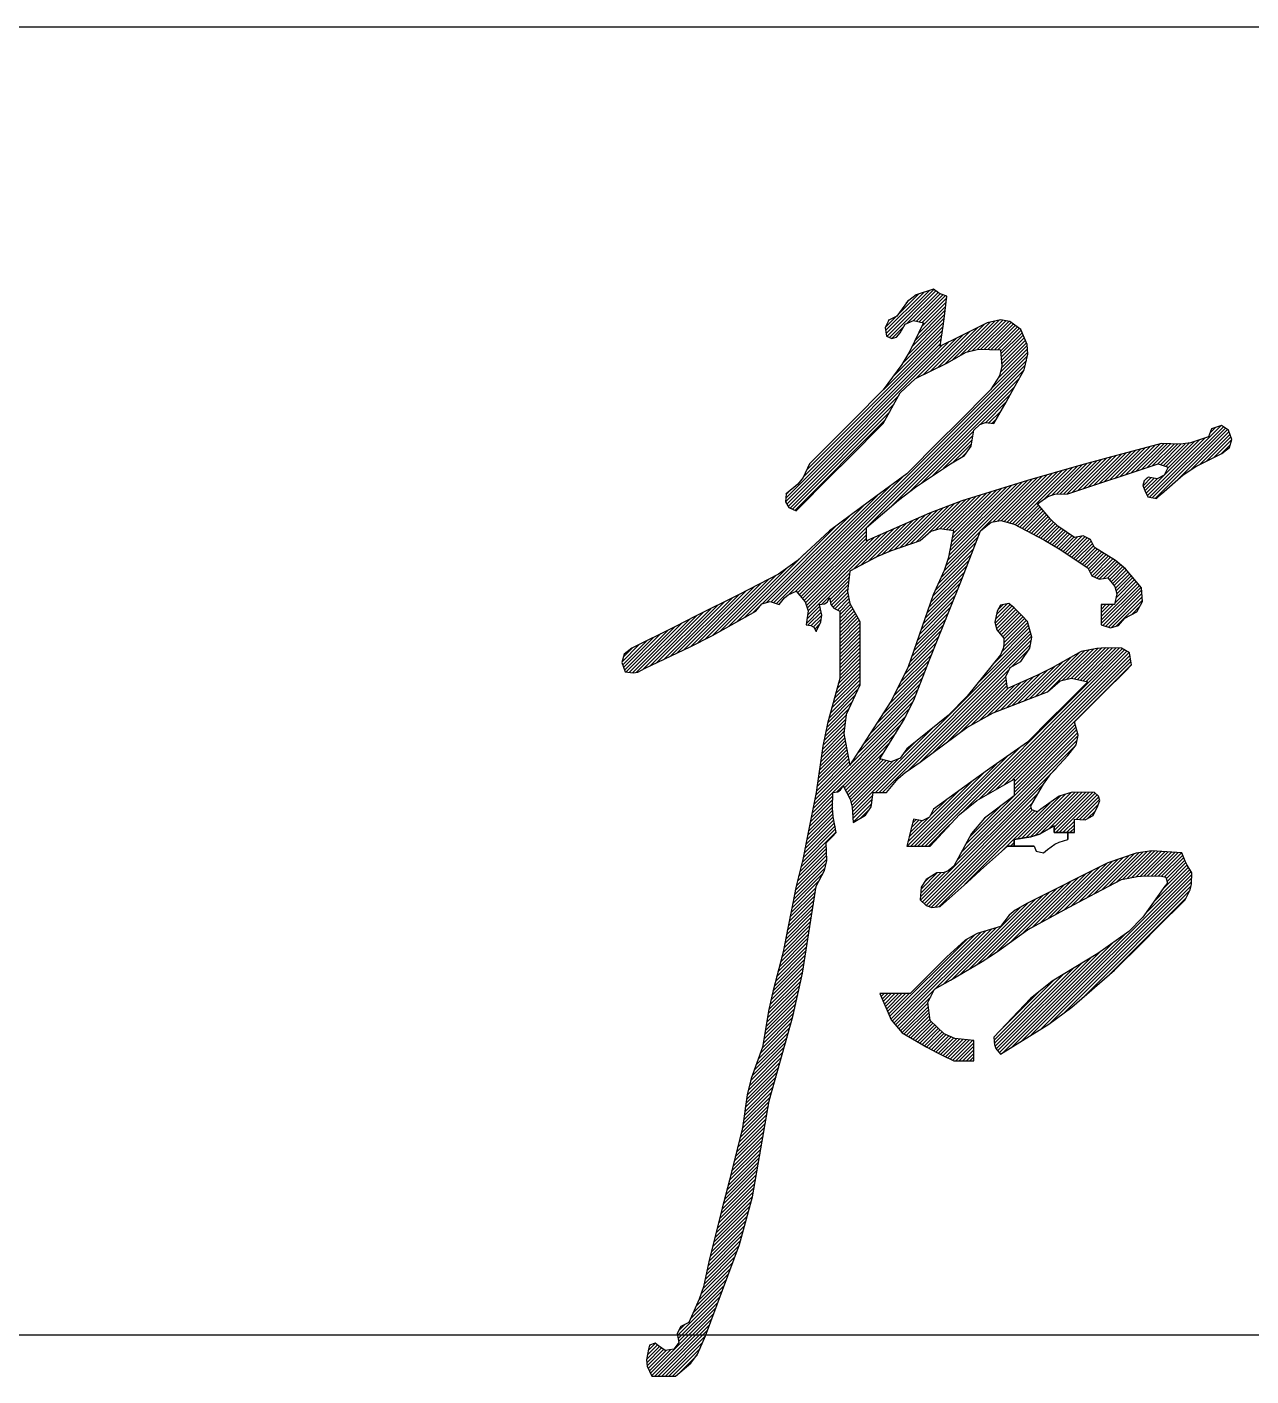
# Model space of a CAD drawing. Extents: x 9732137 to 18866768, y -962146 to 246094.
# Drawn here: x 9819017 to 9819625, y -253427 to -252756 of the extents above; entities that cross this region are included whole.
import ezdxf

# ---------------------------------------------------------------- set-up
doc = ezdxf.new("R2010")
doc.units = 0
doc.header["$LTSCALE"] = 1000
doc.layers.get('0').update_dxf_attribs({"linetype": 'CONTINUOUS'})

# ---------------------------------------------------------------- blocks, each defined once
blk = doc.blocks.new('ZYC')
h = blk.add_hatch()
h.set_pattern_fill('ANSI31', color=256, scale=0.01, style=0)
h.set_pattern_definition([(45, (0, 0), (-0.0008838835, 0.0008838835), [])])
h.paths.add_polyline_path([(0.191716, 0.193383), (0.190548, 0.202253), (0.193921, 0.209), (0.201718, 0.213388), (0.217472, 0.22272), (0.225169, 0.22774), (0.240061, 0.238394), (0.258667, 0.248519), (0.268004, 0.25352), (0.28674, 0.263401), (0.294628, 0.264902), (0.298717, 0.265243), (0.306745, 0.265068), (0.308789, 0.264548), (0.309735, 0.261709), (0.308412, 0.260067), (0.297475, 0.244701), (0.290436, 0.237662), (0.27507, 0.226725), (0.252355, 0.212968), (0.241647, 0.204333), (0.223391, 0.185047), (0.223622, 0.181464), (0.224421, 0.179466), (0.226725, 0.176712), (0.25062, 0.191577), (0.262092, 0.200013), (0.283406, 0.218389), (0.297409, 0.232393), (0.304411, 0.239395), (0.318415, 0.253398), (0.320906, 0.2583), (0.321641, 0.261237), (0.321749, 0.266735), (0.319516, 0.270611), (0.318508, 0.272625), (0.316748, 0.276738), (0.301969, 0.277631), (0.294072, 0.276555), (0.280072, 0.271736), (0.264068, 0.263734), (0.256066, 0.259733), (0.240061, 0.251731), (0.233868, 0.248283), (0.230965, 0.245742), (0.226725, 0.240061), (0.214987, 0.236586), (0.209117, 0.233284), (0.200051, 0.225058), (0.192716, 0.217722), (0.189048, 0.214055), (0.181713, 0.20672), (0.175712, 0.20672), (0.172711, 0.20672), (0.166709, 0.20672), (0.172241, 0.193666), (0.177845, 0.187261), (0.190049, 0.180046), (0.195383, 0.177379), (0.198051, 0.176045), (0.203385, 0.173378), (0.207386, 0.173378), (0.209387, 0.173378), (0.213388, 0.173378), (0.213388, 0.177379), (0.213388, 0.179379), (0.213388, 0.18338), (0.203895, 0.184399), (0.19865, 0.18682)], flags=17)
h.paths.add_polyline_path([(0.260067, 0.325083), (0.264264, 0.330433), (0.265218, 0.335201), (0.263401, 0.341754), (0.273403, 0.351757), (0.278405, 0.356758), (0.288407, 0.366761), (0.291736, 0.3701), (0.290871, 0.376157), (0.28674, 0.37843), (0.278712, 0.378605), (0.274623, 0.378265), (0.266735, 0.376763), (0.252423, 0.368751), (0.245056, 0.365067), (0.230059, 0.358425), (0.229248, 0.364334), (0.231514, 0.368865), (0.236727, 0.371762), (0.24131, 0.378456), (0.242225, 0.383948), (0.240061, 0.391767), (0.237394, 0.394434), (0.23606, 0.395768), (0.233393, 0.398435), (0.230812, 0.400649), (0.226589, 0.399804), (0.225058, 0.396768), (0.223796, 0.391416), (0.22476, 0.38756), (0.228392, 0.383431), (0.228282, 0.380033), (0.227931, 0.378275), (0.226725, 0.375096), (0.210128, 0.354559), (0.200583, 0.345014), (0.180046, 0.328417), (0.176798, 0.323736), (0.172234, 0.322025), (0.166709, 0.323416), (0.178469, 0.342442), (0.183551, 0.352606), (0.191716, 0.373429), (0.201873, 0.398707), (0.206875, 0.411378), (0.216722, 0.436778), (0.22205, 0.441004), (0.226849, 0.441964), (0.233393, 0.440113), (0.248453, 0.432139), (0.25582, 0.427786), (0.270069, 0.41844), (0.272101, 0.414456), (0.275664, 0.412674), (0.280072, 0.413439), (0.283545, 0.409176), (0.284465, 0.405498), (0.283406, 0.400102), (0.280739, 0.400102), (0.279405, 0.400102), (0.276738, 0.400102), (0.276738, 0.396101), (0.276738, 0.394101), (0.276738, 0.3901), (0.28136, 0.388617), (0.285266, 0.389733), (0.288407, 0.393434), (0.294513, 0.396574), (0.297302, 0.401595), (0.296743, 0.408438), (0.288829, 0.417849), (0.283914, 0.422062), (0.273403, 0.428443), (0.271371, 0.432428), (0.267808, 0.434209), (0.263401, 0.433444), (0.255242, 0.439075), (0.251443, 0.442528), (0.245063, 0.450115), (0.250169, 0.45385), (0.253741, 0.455041), (0.260067, 0.455117), (0.278071, 0.461118), (0.287073, 0.464119), (0.305078, 0.47012), (0.307079, 0.469454), (0.308079, 0.46912), (0.310079, 0.468453), (0.308047, 0.464468), (0.304484, 0.462687), (0.300077, 0.463452), (0.298029, 0.461617), (0.297467, 0.459366), (0.29841, 0.456784), (0.29992, 0.453737), (0.30418, 0.452885), (0.306745, 0.455117), (0.317554, 0.46467), (0.323777, 0.468819), (0.336753, 0.475122), (0.340537, 0.478163), (0.341693, 0.48221), (0.340087, 0.486791), (0.336555, 0.489096), (0.331527, 0.48742), (0.330085, 0.483457), (0.321138, 0.480474), (0.316169, 0.479764), (0.306745, 0.480123), (0.280007, 0.473028), (0.266668, 0.46936), (0.240061, 0.461785), (0.207415, 0.451644), (0.191305, 0.445603), (0.160041, 0.431777), (0.160041, 0.434445), (0.160041, 0.435778), (0.160041, 0.438446), (0.175951, 0.452059), (0.184342, 0.458436), (0.201718, 0.47012), (0.208786, 0.474159), (0.212013, 0.478769), (0.213388, 0.486791), (0.216455, 0.489686), (0.2192, 0.490602), (0.223391, 0.490125), (0.229399, 0.500791), (0.2324, 0.506125), (0.238394, 0.516799), (0.240292, 0.524601), (0.23989, 0.529424), (0.236727, 0.536804), (0.23122, 0.540793), (0.226675, 0.541702), (0.220056, 0.540138), (0.210721, 0.53547), (0.206053, 0.533136), (0.196717, 0.528469), (0.198138, 0.538459), (0.198805, 0.543461), (0.200051, 0.553475), (0.196461, 0.554633), (0.193383, 0.556809), (0.184756, 0.554008), (0.180368, 0.550816), (0.175045, 0.543472), (0.17106, 0.54144), (0.169278, 0.537877), (0.170044, 0.53347), (0.172586, 0.532424), (0.174961, 0.533017), (0.176712, 0.535137), (0.179281, 0.539518), (0.183438, 0.541299), (0.188382, 0.540138), (0.181593, 0.526145), (0.177529, 0.519371), (0.168376, 0.506796), (0.153706, 0.492126), (0.146371, 0.484791), (0.1317, 0.47012), (0.128502, 0.463222), (0.125929, 0.459914), (0.120031, 0.455117), (0.119718, 0.451241), (0.121465, 0.448329), (0.125032, 0.446781), (0.14237, 0.464119), (0.151039, 0.472788), (0.168376, 0.490125), (0.176855, 0.50538), (0.184361, 0.512491), (0.200051, 0.520133), (0.209619, 0.525556), (0.215731, 0.527084), (0.226725, 0.526802), (0.227399, 0.518581), (0.226187, 0.513733), (0.221723, 0.506796), (0.205052, 0.490125), (0.196717, 0.48179), (0.180046, 0.465119), (0.164681, 0.45382), (0.157012, 0.448152), (0.141703, 0.436778), (0.125543, 0.421827), (0.116221, 0.415266), (0.096691, 0.405104), (0.075353, 0.394434), (0.064683, 0.3891), (0.043344, 0.37843), (0.039561, 0.375389), (0.038404, 0.371342), (0.04001, 0.366761), (0.044025, 0.366183), (0.046402, 0.366579), (0.050013, 0.368428), (0.072366, 0.379063), (0.083391, 0.384742), (0.105027, 0.396768), (0.108068, 0.400552), (0.112115, 0.401708), (0.116697, 0.400102), (0.119301, 0.403486), (0.121159, 0.404972), (0.125032, 0.406771), (0.129622, 0.401536), (0.130984, 0.396997), (0.130033, 0.3901), (0.132416, 0.389778), (0.133821, 0.388841), (0.135035, 0.386766), (0.137361, 0.391613), (0.137763, 0.394832), (0.136702, 0.400102), (0.139084, 0.400424), (0.14049, 0.401361), (0.141703, 0.403437), (0.142311, 0.400158), (0.143727, 0.39827), (0.146704, 0.396768), (0.146704, 0.383431), (0.146704, 0.376763), (0.146704, 0.363426), (0.140696, 0.341072), (0.138346, 0.329655), (0.135035, 0.306745), (0.132367, 0.293408), (0.131034, 0.28674), (0.128366, 0.273403), (0.127033, 0.268069), (0.126366, 0.265401), (0.125032, 0.260067), (0.122365, 0.24673), (0.121031, 0.240061), (0.118364, 0.226725), (0.11356, 0.208243), (0.111552, 0.198873), (0.108361, 0.180046), (0.102725, 0.164542), (0.100682, 0.156368), (0.098359, 0.140036), (0.09169, 0.113362), (0.088356, 0.100026), (0.081688, 0.073352), (0.078954, 0.060999), (0.07691, 0.054867), (0.071685, 0.043344), (0.0677, 0.041312), (0.065919, 0.037749), (0.066684, 0.033342), (0.064309, 0.030053), (0.059994, 0.029334), (0.056681, 0.031675), (0.055039, 0.032998), (0.0522, 0.032051), (0.05168, 0.030008), (0.050619, 0.024737), (0.051021, 0.021518), (0.053347, 0.016671), (0.058015, 0.016671), (0.060349, 0.016671), (0.065017, 0.016671), (0.072748, 0.023017), (0.076093, 0.027477), (0.08002, 0.036676), (0.096852, 0.082021), (0.10329, 0.105741), (0.111695, 0.153373), (0.123489, 0.195437), (0.128188, 0.21692), (0.135035, 0.260067), (0.139151, 0.267954), (0.14028, 0.272845), (0.140036, 0.281739), (0.142036, 0.283739), (0.143037, 0.28474), (0.145037, 0.28674), (0.143542, 0.294629), (0.143202, 0.298717), (0.14337, 0.306745), (0.145753, 0.307067), (0.147158, 0.308004), (0.148371, 0.310079), (0.151852, 0.30332), (0.152939, 0.299332), (0.153373, 0.291741), (0.1596, 0.295381), (0.16241, 0.299597), (0.163375, 0.306745), (0.166043, 0.306745), (0.167376, 0.306745), (0.170044, 0.306745), (0.175842, 0.313591), (0.179298, 0.316701), (0.186714, 0.321749), (0.209947, 0.339025), (0.223075, 0.346279), (0.250064, 0.356758), (0.256309, 0.362147), (0.262023, 0.363575), (0.270069, 0.361759), (0.258066, 0.349756), (0.252065, 0.343755), (0.240061, 0.331752), (0.221278, 0.318573), (0.211941, 0.311904), (0.193383, 0.29841), (0.19135, 0.294425), (0.187788, 0.292643), (0.18338, 0.293408), (0.182047, 0.288074), (0.18138, 0.285406), (0.180046, 0.280072), (0.184714, 0.280072), (0.187048, 0.280072), (0.191716, 0.280072), (0.206195, 0.295761), (0.214909, 0.302731), (0.233393, 0.313414), (0.233393, 0.310079), (0.233393, 0.308412), (0.233393, 0.305078), (0.218728, 0.293893), (0.212196, 0.286272), (0.203385, 0.270069), (0.200631, 0.267765), (0.198634, 0.266966), (0.19505, 0.266735), (0.189666, 0.263481), (0.18728, 0.259664), (0.186714, 0.253398), (0.189781, 0.250503), (0.192527, 0.249588), (0.196717, 0.250064), (0.210088, 0.262029), (0.216756, 0.268031), (0.230059, 0.280072), (0.233393, 0.280072), (0.233393, 0.283406), (0.241741, 0.284611), (0.245996, 0.286029), (0.253398, 0.290074), (0.253398, 0.288741), (0.253398, 0.28674), (0.260067, 0.28674), (0.263401, 0.28674), (0.263401, 0.289407), (0.263401, 0.290741), (0.263401, 0.293408), (0.268765, 0.293057), (0.27265, 0.295276), (0.27507, 0.300077), (0.276013, 0.302659), (0.275451, 0.30491), (0.273403, 0.306745), (0.262225, 0.306789), (0.255894, 0.30481), (0.24673, 0.29841), (0.245088, 0.297087), (0.242248, 0.298033), (0.241729, 0.300077), (0.247981, 0.31079), (0.251728, 0.3159)])
h.paths.add_polyline_path([(0.172311, 0.351862), (0.151706, 0.320082), (0.148813, 0.335949), (0.149997, 0.345425), (0.156707, 0.360092), (0.156707, 0.372762), (0.156707, 0.379097), (0.156707, 0.391767), (0.151817, 0.400719), (0.150635, 0.406629), (0.151706, 0.416773), (0.165234, 0.42378), (0.172311, 0.426813), (0.186714, 0.431777), (0.191949, 0.436367), (0.196489, 0.437729), (0.203385, 0.436778), (0.200919, 0.423723), (0.198862, 0.417208), (0.193383, 0.405104), (0.180884, 0.369351)], flags=16)
for p, q in [((0.193383, 0.556809), (0.184756, 0.554008)), ((0.195818, 0.555087), (0.193383, 0.556809)), ((0.180368, 0.550816), (0.175045, 0.543472)), ((0.184756, 0.554008), (0.180368, 0.550816)), ((0.197213, 0.55439), (0.195818, 0.555087)), ((0.200051, 0.553475), (0.197213, 0.55439)), ((0.198805, 0.543461), (0.200051, 0.553475)), ((0.175045, 0.543472), (0.17106, 0.54144)), ((0.198138, 0.538459), (0.198805, 0.543461)), ((0.17106, 0.54144), (0.169278, 0.537877)), ((0.169278, 0.537877), (0.170044, 0.53347)), ((0.176712, 0.535137), (0.179281, 0.539518)), ((0.179281, 0.539518), (0.183438, 0.541299)), ((0.188382, 0.540138), (0.181593, 0.526145)), ((0.183438, 0.541299), (0.188382, 0.540138)), ((0.196717, 0.528469), (0.198138, 0.538459)), ((0.220056, 0.540138), (0.210721, 0.53547)), ((0.226675, 0.541702), (0.220056, 0.540138)), ((0.23122, 0.540793), (0.226675, 0.541702)), ((0.236727, 0.536804), (0.23122, 0.540793)), ((0.23989, 0.529424), (0.236727, 0.536804)), ((0.170044, 0.53347), (0.172586, 0.532424)), ((0.172586, 0.532424), (0.174961, 0.533017)), ((0.174961, 0.533017), (0.176712, 0.535137)), ((0.206053, 0.533136), (0.196717, 0.528469)), ((0.210721, 0.53547), (0.206053, 0.533136)), ((0.181593, 0.526145), (0.177529, 0.519371)), ((0.200051, 0.520133), (0.209619, 0.525556)), ((0.209619, 0.525556), (0.215731, 0.527084)), ((0.215731, 0.527084), (0.226725, 0.526802)), ((0.226725, 0.526802), (0.227399, 0.518581)), ((0.238394, 0.516799), (0.240292, 0.524601)), ((0.240292, 0.524601), (0.23989, 0.529424)), ((0.177529, 0.519371), (0.168376, 0.506796)), ((0.184361, 0.512491), (0.200051, 0.520133)), ((0.227399, 0.518581), (0.226187, 0.513733)), ((0.2324, 0.506125), (0.238394, 0.516799)), ((0.176855, 0.50538), (0.184361, 0.512491)), ((0.226187, 0.513733), (0.221723, 0.506796)), ((0.168376, 0.506796), (0.153706, 0.492126)), ((0.168376, 0.490125), (0.176855, 0.50538)), ((0.221723, 0.506796), (0.205052, 0.490125)), ((0.229399, 0.500791), (0.2324, 0.506125)), ((0.223391, 0.490125), (0.229399, 0.500791)), ((0.153706, 0.492126), (0.146371, 0.484791)), ((0.151039, 0.472788), (0.168376, 0.490125)), ((0.205052, 0.490125), (0.196717, 0.48179)), ((0.213388, 0.486791), (0.216455, 0.489686)), ((0.216455, 0.489686), (0.2192, 0.490602)), ((0.2192, 0.490602), (0.223391, 0.490125)), ((0.146371, 0.484791), (0.1317, 0.47012)), ((0.212013, 0.478769), (0.213388, 0.486791)), ((0.330085, 0.483457), (0.321138, 0.480474)), ((0.331527, 0.48742), (0.330085, 0.483457)), ((0.336555, 0.489096), (0.331527, 0.48742)), ((0.340087, 0.486791), (0.336555, 0.489096)), ((0.341693, 0.48221), (0.340087, 0.486791)), ((0.196717, 0.48179), (0.180046, 0.465119)), ((0.208786, 0.474159), (0.212013, 0.478769)), ((0.306745, 0.480123), (0.280007, 0.473028)), ((0.316169, 0.479764), (0.306745, 0.480123)), ((0.321138, 0.480474), (0.316169, 0.479764)), ((0.336753, 0.475122), (0.340537, 0.478163)), ((0.340537, 0.478163), (0.341693, 0.48221)), ((0.1317, 0.47012), (0.128502, 0.463222)), ((0.14237, 0.464119), (0.151039, 0.472788)), ((0.184342, 0.458436), (0.201718, 0.47012)), ((0.201718, 0.47012), (0.208786, 0.474159)), ((0.280007, 0.473028), (0.266668, 0.46936)), ((0.287073, 0.464119), (0.305078, 0.47012)), ((0.305078, 0.47012), (0.307079, 0.469454)), ((0.307079, 0.469454), (0.308079, 0.46912)), ((0.323777, 0.468819), (0.336753, 0.475122)), ((0.125032, 0.446781), (0.14237, 0.464119)), ((0.128502, 0.463222), (0.125929, 0.459914)), ((0.180046, 0.465119), (0.164681, 0.45382)), ((0.266668, 0.46936), (0.240061, 0.461785)), ((0.278071, 0.461118), (0.287073, 0.464119)), ((0.300077, 0.463452), (0.298029, 0.461617)), ((0.304484, 0.462687), (0.300077, 0.463452)), ((0.308047, 0.464468), (0.304484, 0.462687)), ((0.306745, 0.455117), (0.317554, 0.46467)), ((0.310079, 0.468453), (0.308047, 0.464468)), ((0.308079, 0.46912), (0.310079, 0.468453)), ((0.317554, 0.46467), (0.323777, 0.468819)), ((0.125929, 0.459914), (0.120031, 0.455117)), ((0.175951, 0.452059), (0.184342, 0.458436)), ((0.240061, 0.461785), (0.207415, 0.451644)), ((0.260067, 0.455117), (0.278071, 0.461118)), ((0.298029, 0.461617), (0.297467, 0.459366)), ((0.297467, 0.459366), (0.29841, 0.456784)), ((0.29841, 0.456784), (0.29992, 0.453737)), ((0.120031, 0.455117), (0.119718, 0.451241)), ((0.119718, 0.451241), (0.121465, 0.448329)), ((0.164681, 0.45382), (0.157012, 0.448152)), ((0.160041, 0.438446), (0.175951, 0.452059)), ((0.207415, 0.451644), (0.191305, 0.445603)), ((0.245063, 0.450115), (0.250169, 0.45385)), ((0.251443, 0.442528), (0.245063, 0.450115)), ((0.250169, 0.45385), (0.253741, 0.455041)), ((0.253741, 0.455041), (0.260067, 0.455117)), ((0.29992, 0.453737), (0.30418, 0.452885)), ((0.30418, 0.452885), (0.306745, 0.455117)), ((0.121465, 0.448329), (0.125032, 0.446781)), ((0.157012, 0.448152), (0.141703, 0.436778)), ((0.191305, 0.445603), (0.160041, 0.431777)), ((0.141703, 0.436778), (0.125543, 0.421827)), ((0.160041, 0.435778), (0.160041, 0.438446)), ((0.191949, 0.436367), (0.186714, 0.431777)), ((0.196489, 0.437729), (0.191949, 0.436367)), ((0.203385, 0.436778), (0.196489, 0.437729)), ((0.200919, 0.423723), (0.203385, 0.436778)), ((0.206875, 0.411378), (0.216722, 0.436778)), ((0.216722, 0.436778), (0.22205, 0.441004)), ((0.22205, 0.441004), (0.226849, 0.441964)), ((0.226849, 0.441964), (0.233393, 0.440113)), ((0.233393, 0.440113), (0.248453, 0.432139)), ((0.255242, 0.439075), (0.251443, 0.442528)), ((0.263401, 0.433444), (0.255242, 0.439075)), ((0.160041, 0.434445), (0.160041, 0.435778)), ((0.160041, 0.431777), (0.160041, 0.434445)), ((0.186714, 0.431777), (0.172311, 0.426813)), ((0.248453, 0.432139), (0.25582, 0.427786)), ((0.267808, 0.434209), (0.263401, 0.433444)), ((0.271371, 0.432428), (0.267808, 0.434209)), ((0.273403, 0.428443), (0.271371, 0.432428)), ((0.165234, 0.42378), (0.151706, 0.416773)), ((0.172311, 0.426813), (0.165234, 0.42378)), ((0.198862, 0.417208), (0.200919, 0.423723)), ((0.25582, 0.427786), (0.270069, 0.41844)), ((0.283914, 0.422062), (0.273403, 0.428443)), ((0.125543, 0.421827), (0.116221, 0.415266)), ((0.151706, 0.416773), (0.150635, 0.406629)), ((0.193383, 0.405104), (0.198862, 0.417208)), ((0.270069, 0.41844), (0.272101, 0.414456)), ((0.288829, 0.417849), (0.283914, 0.422062)), ((0.296743, 0.408438), (0.288829, 0.417849)), ((0.116221, 0.415266), (0.096691, 0.405104)), ((0.201873, 0.398707), (0.206875, 0.411378)), ((0.272101, 0.414456), (0.275664, 0.412674)), ((0.275664, 0.412674), (0.280072, 0.413439)), ((0.280072, 0.413439), (0.283545, 0.409176)), ((0.283545, 0.409176), (0.284465, 0.405498)), ((0.096691, 0.405104), (0.075353, 0.394434)), ((0.116697, 0.400102), (0.119301, 0.403486)), ((0.119301, 0.403486), (0.121159, 0.404972)), ((0.121159, 0.404972), (0.125032, 0.406771)), ((0.125032, 0.406771), (0.129622, 0.401536)), ((0.14049, 0.401361), (0.141703, 0.403437)), ((0.141703, 0.403437), (0.142311, 0.400158)), ((0.150635, 0.406629), (0.151817, 0.400719)), ((0.180884, 0.369351), (0.193383, 0.405104)), ((0.284465, 0.405498), (0.283406, 0.400102)), ((0.297302, 0.401595), (0.296743, 0.408438)), ((0.083391, 0.384742), (0.105027, 0.396768)), ((0.105027, 0.396768), (0.108068, 0.400552)), ((0.108068, 0.400552), (0.112115, 0.401708)), ((0.112115, 0.401708), (0.116697, 0.400102)), ((0.129622, 0.401536), (0.130984, 0.396997)), ((0.130984, 0.396997), (0.130033, 0.3901)), ((0.136702, 0.400102), (0.139084, 0.400424)), ((0.137763, 0.394832), (0.136702, 0.400102)), ((0.139084, 0.400424), (0.14049, 0.401361)), ((0.142311, 0.400158), (0.143727, 0.39827)), ((0.143727, 0.39827), (0.146704, 0.396768)), ((0.146704, 0.396768), (0.146704, 0.383431)), ((0.151817, 0.400719), (0.156707, 0.391767)), ((0.191716, 0.373429), (0.201873, 0.398707)), ((0.225058, 0.396768), (0.223796, 0.391416)), ((0.226589, 0.399804), (0.225058, 0.396768)), ((0.230812, 0.400649), (0.226589, 0.399804)), ((0.233393, 0.398435), (0.230812, 0.400649)), ((0.23606, 0.395768), (0.233393, 0.398435)), ((0.237394, 0.394434), (0.23606, 0.395768)), ((0.279405, 0.400102), (0.276738, 0.400102)), ((0.276738, 0.400102), (0.276738, 0.396101)), ((0.276738, 0.396101), (0.276738, 0.394101)), ((0.280739, 0.400102), (0.279405, 0.400102)), ((0.283406, 0.400102), (0.280739, 0.400102)), ((0.288407, 0.393434), (0.294513, 0.396574)), ((0.294513, 0.396574), (0.297302, 0.401595)), ((0.064683, 0.3891), (0.043344, 0.37843)), ((0.075353, 0.394434), (0.064683, 0.3891)), ((0.130033, 0.3901), (0.132416, 0.389778)), ((0.132416, 0.389778), (0.133821, 0.388841)), ((0.135035, 0.386766), (0.137361, 0.391613)), ((0.137361, 0.391613), (0.137763, 0.394832)), ((0.156707, 0.391767), (0.156707, 0.379097)), ((0.223796, 0.391416), (0.22476, 0.38756)), ((0.240061, 0.391767), (0.237394, 0.394434)), ((0.242225, 0.383948), (0.240061, 0.391767)), ((0.276738, 0.394101), (0.276738, 0.3901)), ((0.276738, 0.3901), (0.28136, 0.388617)), ((0.28136, 0.388617), (0.285266, 0.389733)), ((0.285266, 0.389733), (0.288407, 0.393434)), ((0.072366, 0.379063), (0.083391, 0.384742)), ((0.133821, 0.388841), (0.135035, 0.386766)), ((0.146704, 0.383431), (0.146704, 0.376763)), ((0.22476, 0.38756), (0.228392, 0.383431)), ((0.228392, 0.383431), (0.228282, 0.380033)), ((0.24131, 0.378456), (0.242225, 0.383948)), ((0.043344, 0.37843), (0.039561, 0.375389)), ((0.050013, 0.368428), (0.072366, 0.379063)), ((0.146704, 0.376763), (0.146704, 0.363426)), ((0.156707, 0.379097), (0.156707, 0.372762)), ((0.227931, 0.378275), (0.226725, 0.375096)), ((0.228282, 0.380033), (0.227931, 0.378275)), ((0.236727, 0.371762), (0.24131, 0.378456)), ((0.266735, 0.376763), (0.252423, 0.368751)), ((0.274623, 0.378265), (0.266735, 0.376763)), ((0.278712, 0.378605), (0.274623, 0.378265)), ((0.28674, 0.37843), (0.278712, 0.378605)), ((0.290871, 0.376157), (0.28674, 0.37843)), ((0.291736, 0.3701), (0.290871, 0.376157)), ((0.039561, 0.375389), (0.038404, 0.371342)), ((0.038404, 0.371342), (0.04001, 0.366761)), ((0.156707, 0.372762), (0.156707, 0.360092)), ((0.172311, 0.351862), (0.180884, 0.369351)), ((0.183551, 0.352606), (0.191716, 0.373429)), ((0.226725, 0.375096), (0.210128, 0.354559)), ((0.229248, 0.364334), (0.231514, 0.368865)), ((0.231514, 0.368865), (0.236727, 0.371762)), ((0.288407, 0.366761), (0.291736, 0.3701)), ((0.04001, 0.366761), (0.044025, 0.366183)), ((0.044025, 0.366183), (0.046402, 0.366579)), ((0.046402, 0.366579), (0.050013, 0.368428)), ((0.146704, 0.363426), (0.140696, 0.341072)), ((0.230059, 0.358425), (0.229248, 0.364334)), ((0.245056, 0.365067), (0.230059, 0.358425)), ((0.252423, 0.368751), (0.245056, 0.365067)), ((0.250064, 0.356758), (0.256309, 0.362147)), ((0.256309, 0.362147), (0.262023, 0.363575)), ((0.262023, 0.363575), (0.270069, 0.361759)), ((0.278405, 0.356758), (0.288407, 0.366761)), ((0.156707, 0.360092), (0.149997, 0.345425)), ((0.223075, 0.346279), (0.250064, 0.356758)), ((0.270069, 0.361759), (0.258066, 0.349756)), ((0.273403, 0.351757), (0.278405, 0.356758)), ((0.151706, 0.320082), (0.172311, 0.351862)), ((0.178469, 0.342442), (0.183551, 0.352606)), ((0.210128, 0.354559), (0.200583, 0.345014)), ((0.258066, 0.349756), (0.252065, 0.343755)), ((0.263401, 0.341754), (0.273403, 0.351757)), ((0.149997, 0.345425), (0.148813, 0.335949)), ((0.166709, 0.323416), (0.178469, 0.342442)), ((0.200583, 0.345014), (0.180046, 0.328417)), ((0.209947, 0.339025), (0.223075, 0.346279)), ((0.252065, 0.343755), (0.240061, 0.331752)), ((0.140696, 0.341072), (0.138346, 0.329655)), ((0.148813, 0.335949), (0.151706, 0.320082)), ((0.186714, 0.321749), (0.209947, 0.339025)), ((0.265218, 0.335201), (0.263401, 0.341754)), ((0.138346, 0.329655), (0.135035, 0.306745)), ((0.240061, 0.331752), (0.221278, 0.318573)), ((0.260067, 0.325083), (0.264264, 0.330433)), ((0.264264, 0.330433), (0.265218, 0.335201)), ((0.172234, 0.322025), (0.166709, 0.323416)), ((0.176798, 0.323736), (0.172234, 0.322025)), ((0.180046, 0.328417), (0.176798, 0.323736)), ((0.251728, 0.3159), (0.260067, 0.325083)), ((0.175842, 0.313591), (0.179298, 0.316701)), ((0.179298, 0.316701), (0.186714, 0.321749)), ((0.221278, 0.318573), (0.211941, 0.311904)), ((0.247981, 0.31079), (0.251728, 0.3159)), ((0.147158, 0.308004), (0.148371, 0.310079)), ((0.148371, 0.310079), (0.151852, 0.30332)), ((0.170044, 0.306745), (0.175842, 0.313591)), ((0.211941, 0.311904), (0.193383, 0.29841)), ((0.214909, 0.302731), (0.233393, 0.313414)), ((0.233393, 0.313414), (0.233393, 0.310079)), ((0.233393, 0.310079), (0.233393, 0.308412)), ((0.241729, 0.300077), (0.247981, 0.31079)), ((0.135035, 0.306745), (0.132367, 0.293408)), ((0.143202, 0.298717), (0.14337, 0.306745)), ((0.14337, 0.306745), (0.145753, 0.307067)), ((0.145753, 0.307067), (0.147158, 0.308004)), ((0.151852, 0.30332), (0.152939, 0.299332)), ((0.16241, 0.299597), (0.163375, 0.306745)), ((0.163375, 0.306745), (0.166043, 0.306745)), ((0.166043, 0.306745), (0.167376, 0.306745)), ((0.167376, 0.306745), (0.170044, 0.306745)), ((0.206195, 0.295761), (0.214909, 0.302731)), ((0.233393, 0.305078), (0.218728, 0.293893)), ((0.233393, 0.308412), (0.233393, 0.305078)), ((0.255894, 0.30481), (0.24673, 0.29841)), ((0.262225, 0.306789), (0.255894, 0.30481)), ((0.273403, 0.306745), (0.262225, 0.306789)), ((0.275451, 0.30491), (0.273403, 0.306745)), ((0.27507, 0.300077), (0.276013, 0.302659)), ((0.276013, 0.302659), (0.275451, 0.30491)), ((0.143542, 0.294629), (0.143202, 0.298717)), ((0.152939, 0.299332), (0.153373, 0.291741)), ((0.153373, 0.291741), (0.1596, 0.295381)), ((0.1596, 0.295381), (0.16241, 0.299597)), ((0.193383, 0.29841), (0.19135, 0.294425)), ((0.191716, 0.280072), (0.206195, 0.295761)), ((0.242248, 0.298033), (0.241729, 0.300077)), ((0.245088, 0.297087), (0.242248, 0.298033)), ((0.24673, 0.29841), (0.245088, 0.297087)), ((0.268765, 0.293057), (0.27265, 0.295276)), ((0.27265, 0.295276), (0.27507, 0.300077)), ((0.132367, 0.293408), (0.131034, 0.28674)), ((0.145037, 0.28674), (0.143542, 0.294629)), ((0.18338, 0.293408), (0.182047, 0.288074)), ((0.187788, 0.292643), (0.18338, 0.293408)), ((0.19135, 0.294425), (0.187788, 0.292643)), ((0.218728, 0.293893), (0.212196, 0.286272)), ((0.245996, 0.286029), (0.253398, 0.290074)), ((0.253398, 0.290074), (0.245996, 0.286029)), ((0.253398, 0.290074), (0.253398, 0.288741)), ((0.253398, 0.288741), (0.253398, 0.290074)), ((0.253398, 0.288741), (0.253398, 0.288074)), ((0.253398, 0.288074), (0.253398, 0.288741)), ((0.263401, 0.290741), (0.263401, 0.293408)), ((0.263401, 0.293408), (0.268765, 0.293057)), ((0.263401, 0.289407), (0.263401, 0.290741)), ((0.263401, 0.28674), (0.263401, 0.289407)), ((0.131034, 0.28674), (0.128366, 0.273403)), ((0.140036, 0.281739), (0.142036, 0.283739)), ((0.14028, 0.272845), (0.140036, 0.281739)), ((0.142036, 0.283739), (0.143037, 0.28474)), ((0.143037, 0.28474), (0.145037, 0.28674)), ((0.18138, 0.285406), (0.180046, 0.280072)), ((0.182047, 0.288074), (0.18138, 0.285406)), ((0.212196, 0.286272), (0.203385, 0.270069)), ((0.233393, 0.283406), (0.241741, 0.284611)), ((0.241741, 0.284611), (0.233393, 0.283406)), ((0.233393, 0.280072), (0.233393, 0.283406)), ((0.233393, 0.283406), (0.233393, 0.280072)), ((0.233393, 0.280072), (0.233393, 0.283406)), ((0.233393, 0.283406), (0.233393, 0.280072)), ((0.233393, 0.280072), (0.233393, 0.283406)), ((0.233393, 0.283406), (0.233393, 0.280072)), ((0.241741, 0.284611), (0.245996, 0.286029)), ((0.245996, 0.286029), (0.241741, 0.284611)), ((0.253398, 0.288074), (0.253398, 0.28674)), ((0.253398, 0.28674), (0.253398, 0.288074)), ((0.253398, 0.28674), (0.263401, 0.28674)), ((0.263401, 0.28674), (0.253398, 0.28674)), ((0.253398, 0.28674), (0.263401, 0.28674)), ((0.260067, 0.28674), (0.253398, 0.28674)), ((0.253398, 0.28674), (0.260067, 0.28674)), ((0.260067, 0.28674), (0.253398, 0.28674)), ((0.253686, 0.28103), (0.255793, 0.282083)), ((0.255793, 0.282083), (0.260067, 0.283406)), ((0.260067, 0.283406), (0.260067, 0.28674)), ((0.260067, 0.28674), (0.260067, 0.283406)), ((0.260067, 0.283406), (0.260067, 0.28674)), ((0.180046, 0.280072), (0.184714, 0.280072)), ((0.184714, 0.280072), (0.187048, 0.280072)), ((0.187048, 0.280072), (0.191716, 0.280072)), ((0.216756, 0.268031), (0.230059, 0.280072)), ((0.230059, 0.280072), (0.233393, 0.280072)), ((0.233393, 0.280072), (0.230059, 0.280072)), ((0.230059, 0.280072), (0.233393, 0.280072)), ((0.233393, 0.280072), (0.243396, 0.280072)), ((0.243396, 0.280072), (0.233393, 0.280072)), ((0.233393, 0.280072), (0.243396, 0.280072)), ((0.243396, 0.280072), (0.244426, 0.277523)), ((0.244426, 0.277523), (0.247955, 0.27664)), ((0.247955, 0.27664), (0.250064, 0.278405)), ((0.250064, 0.278405), (0.253686, 0.28103)), ((0.294072, 0.276555), (0.280072, 0.271736)), ((0.301969, 0.277631), (0.294072, 0.276555)), ((0.316748, 0.276738), (0.301969, 0.277631)), ((0.318508, 0.272625), (0.316748, 0.276738)), ((0.128366, 0.273403), (0.127033, 0.268069)), ((0.139151, 0.267954), (0.14028, 0.272845)), ((0.203385, 0.270069), (0.200631, 0.267765)), ((0.280072, 0.271736), (0.264068, 0.263734)), ((0.319516, 0.270611), (0.318508, 0.272625)), ((0.321749, 0.266735), (0.319516, 0.270611)), ((0.126366, 0.265401), (0.125032, 0.260067)), ((0.127033, 0.268069), (0.126366, 0.265401)), ((0.135035, 0.260067), (0.139151, 0.267954)), ((0.189666, 0.263481), (0.18728, 0.259664)), ((0.19505, 0.266735), (0.189666, 0.263481)), ((0.198634, 0.266966), (0.19505, 0.266735)), ((0.196717, 0.250064), (0.210088, 0.262029)), ((0.200631, 0.267765), (0.198634, 0.266966)), ((0.210088, 0.262029), (0.216756, 0.268031)), ((0.264068, 0.263734), (0.256066, 0.259733)), ((0.268004, 0.25352), (0.28674, 0.263401)), ((0.28674, 0.263401), (0.294628, 0.264902)), ((0.294628, 0.264902), (0.298717, 0.265243)), ((0.298717, 0.265243), (0.306745, 0.265068)), ((0.306745, 0.265068), (0.308789, 0.264548)), ((0.309735, 0.261709), (0.308412, 0.260067)), ((0.308789, 0.264548), (0.309735, 0.261709)), ((0.321641, 0.261237), (0.321749, 0.266735)), ((0.125032, 0.260067), (0.122365, 0.24673)), ((0.128188, 0.21692), (0.135035, 0.260067)), ((0.18728, 0.259664), (0.186714, 0.253398)), ((0.256066, 0.259733), (0.240061, 0.251731)), ((0.308412, 0.260067), (0.297475, 0.244701)), ((0.318415, 0.253398), (0.320906, 0.2583)), ((0.320906, 0.2583), (0.321641, 0.261237)), ((0.186714, 0.253398), (0.189781, 0.250503)), ((0.189781, 0.250503), (0.192527, 0.249588)), ((0.192527, 0.249588), (0.196717, 0.250064)), ((0.233868, 0.248283), (0.230965, 0.245742)), ((0.240061, 0.251731), (0.233868, 0.248283)), ((0.240061, 0.238394), (0.258667, 0.248519)), ((0.258667, 0.248519), (0.268004, 0.25352)), ((0.304411, 0.239395), (0.318415, 0.253398)), ((0.122365, 0.24673), (0.121031, 0.240061)), ((0.230965, 0.245742), (0.226725, 0.240061)), ((0.297475, 0.244701), (0.290436, 0.237662)), ((0.121031, 0.240061), (0.118364, 0.226725)), ((0.214987, 0.236586), (0.209117, 0.233284)), ((0.226725, 0.240061), (0.214987, 0.236586)), ((0.225169, 0.22774), (0.240061, 0.238394)), ((0.290436, 0.237662), (0.27507, 0.226725)), ((0.297409, 0.232393), (0.304411, 0.239395)), ((0.209117, 0.233284), (0.200051, 0.225058)), ((0.283406, 0.218389), (0.297409, 0.232393)), ((0.118364, 0.226725), (0.11356, 0.208243)), ((0.200051, 0.225058), (0.192716, 0.217722)), ((0.201718, 0.213388), (0.217472, 0.22272)), ((0.217472, 0.22272), (0.225169, 0.22774)), ((0.27507, 0.226725), (0.252355, 0.212968)), ((0.123489, 0.195437), (0.128188, 0.21692)), ((0.192716, 0.217722), (0.189048, 0.214055)), ((0.262092, 0.200013), (0.283406, 0.218389)), ((0.11356, 0.208243), (0.111552, 0.198873)), ((0.189048, 0.214055), (0.181713, 0.20672)), ((0.190548, 0.202253), (0.193921, 0.209)), ((0.193921, 0.209), (0.201718, 0.213388)), ((0.252355, 0.212968), (0.241647, 0.204333)), ((0.172711, 0.20672), (0.166709, 0.20672)), ((0.166709, 0.20672), (0.172241, 0.193666)), ((0.175712, 0.20672), (0.172711, 0.20672)), ((0.181713, 0.20672), (0.175712, 0.20672)), ((0.191716, 0.193383), (0.190548, 0.202253)), ((0.241647, 0.204333), (0.223391, 0.185047)), ((0.111552, 0.198873), (0.108361, 0.180046)), ((0.111695, 0.153373), (0.123489, 0.195437)), ((0.25062, 0.191577), (0.262092, 0.200013)), ((0.172241, 0.193666), (0.177845, 0.187261)), ((0.19865, 0.18682), (0.191716, 0.193383)), ((0.226725, 0.176712), (0.25062, 0.191577)), ((0.177845, 0.187261), (0.190049, 0.180046)), ((0.203895, 0.184399), (0.19865, 0.18682)), ((0.213388, 0.18338), (0.203895, 0.184399)), ((0.213388, 0.179379), (0.213388, 0.18338)), ((0.223391, 0.185047), (0.223622, 0.181464)), ((0.223622, 0.181464), (0.224421, 0.179466)), ((0.108361, 0.180046), (0.102725, 0.164542)), ((0.190049, 0.180046), (0.195383, 0.177379)), ((0.195383, 0.177379), (0.198051, 0.176045)), ((0.198051, 0.176045), (0.203385, 0.173378)), ((0.213388, 0.177379), (0.213388, 0.179379)), ((0.213388, 0.173378), (0.213388, 0.177379)), ((0.224421, 0.179466), (0.226725, 0.176712)), ((0.203385, 0.173378), (0.207386, 0.173378)), ((0.207386, 0.173378), (0.209387, 0.173378)), ((0.209387, 0.173378), (0.213388, 0.173378)), ((0.102725, 0.164542), (0.100682, 0.156368)), ((0.100682, 0.156368), (0.098359, 0.140036)), ((0.10329, 0.105741), (0.111695, 0.153373)), ((0.098359, 0.140036), (0.09169, 0.113362)), ((0.09169, 0.113362), (0.088356, 0.100026)), ((0.096852, 0.082021), (0.10329, 0.105741)), ((0.088356, 0.100026), (0.081688, 0.073352)), ((0.08002, 0.036676), (0.096852, 0.082021)), ((0.081688, 0.073352), (0.078954, 0.060999)), ((0.078954, 0.060999), (0.07691, 0.054867)), ((0.07691, 0.054867), (0.071685, 0.043344)), ((0.0677, 0.041312), (0.065919, 0.037749)), ((0.071685, 0.043344), (0.0677, 0.041312)), ((0.065919, 0.037749), (0.066684, 0.033342)), ((0.076093, 0.027477), (0.08002, 0.036676)), ((0.05168, 0.030008), (0.050619, 0.024737)), ((0.0522, 0.032051), (0.05168, 0.030008)), ((0.055039, 0.032998), (0.0522, 0.032051)), ((0.056681, 0.031675), (0.055039, 0.032998)), ((0.059994, 0.029334), (0.056681, 0.031675)), ((0.064309, 0.030053), (0.059994, 0.029334)), ((0.066684, 0.033342), (0.064309, 0.030053)), ((0.072748, 0.023017), (0.076093, 0.027477)), ((0.050619, 0.024737), (0.051021, 0.021518)), ((0.051021, 0.021518), (0.053347, 0.016671)), ((0.065017, 0.016671), (0.072748, 0.023017)), ((0.053347, 0.016671), (0.058015, 0.016671)), ((0.058015, 0.016671), (0.060349, 0.016671)), ((0.060349, 0.016671), (0.065017, 0.016671))]:
    blk.add_line(p, q)

msp = doc.modelspace()

# ---------------------------------------------------------------- linework, layer by layer
for p, q in [((9817456.78, -252756.28), (9822956.78, -252756.28)), ((9817456.78, -253406.28), (9822956.78, -253406.28))]:
    msp.add_line(p, q)

# ---------------------------------------------------------------- block references
at = {"xscale": 1000, "yscale": 1000, "zscale": 1000}
msp.add_blockref('ZYC', (9819274.23, -253443.48), dxfattribs=at)

doc.saveas('drawing.dxf')
